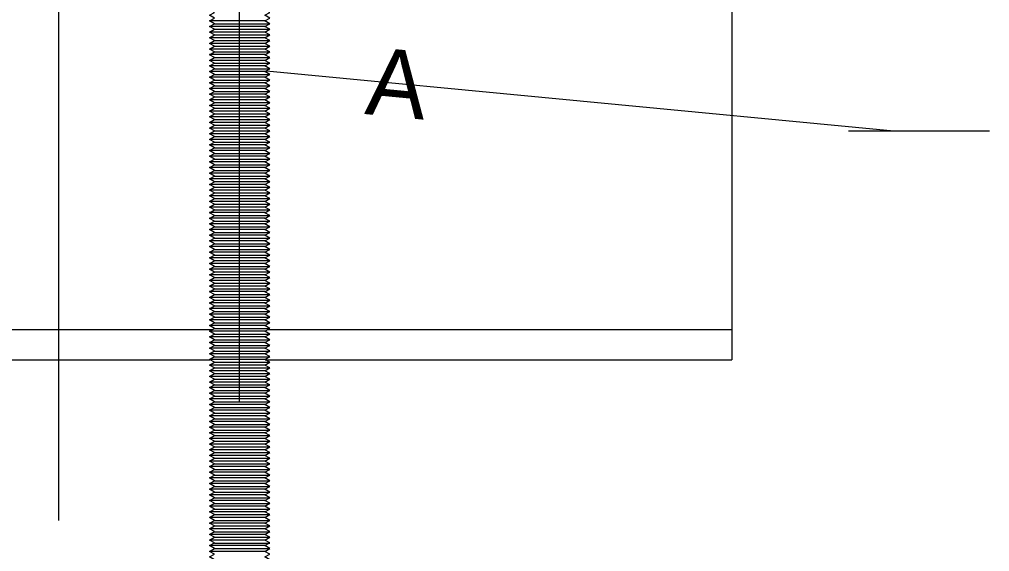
# Model space of a CAD drawing. Extents: x 1157 to 1185.5, y 1000.5 to 1021.5.
# Drawn here: x 1174.298 to 1175.661, y 1005.993 to 1006.74 of the extents above; entities that cross this region are included whole.
import ezdxf

# ---------------------------------------------------------------- set-up
doc = ezdxf.new("R2010")
doc.units = 0
for name, color, linetype in [('01-Slab', 7, 'Continuous'), ('03-Dimensions', 7, 'Continuous'), ('06-CenterLine', 7, 'Continuous'), ('31-Program-Titles', 7, 'Continuous')]:
    doc.layers.add(name, color=color, linetype=linetype)

msp = doc.modelspace()

# ---------------------------------------------------------------- linework, layer by layer
at = {"layer": '01-Slab'}
for p, q in [((1175.2988, 1006.9818), (1175.2988, 1006.2623)), ((1173.2601, 1006.3047), (1174.5697, 1006.3047)), ((1174.6475, 1006.3047), (1175.2988, 1006.3047)), ((1173.2601, 1006.2623), (1174.5659, 1006.2623)), ((1174.6436, 1006.2623), (1175.2988, 1006.2623))]:
    msp.add_line(p, q, dxfattribs=at)
at = {"layer": '03-Dimensions'}
for p, q in [((1174.3537, 1006.0368), (1174.3537, 1007.35)), ((1174.6433, 1006.7379), (1174.5654, 1006.7379)), ((1174.6433, 1006.7299), (1174.5654, 1006.7299)), ((1174.5723, 1006.7339), (1174.6501, 1006.7339)), ((1174.6433, 1006.7221), (1174.5654, 1006.7221)), ((1174.6433, 1006.7141), (1174.5654, 1006.7141)), ((1174.5723, 1006.726), (1174.6501, 1006.726)), ((1174.5723, 1006.7181), (1174.6501, 1006.7181)), ((1174.6433, 1006.7063), (1174.5654, 1006.7063)), ((1174.5723, 1006.7102), (1174.6501, 1006.7102)), ((1174.5723, 1006.7023), (1174.6501, 1006.7023)), ((1174.6433, 1006.6983), (1174.5654, 1006.6983)), ((1174.6433, 1006.6904), (1174.5654, 1006.6904)), ((1174.5723, 1006.6943), (1174.6501, 1006.6943)), ((1174.5723, 1006.6864), (1174.6501, 1006.6864)), ((1174.6433, 1006.6824), (1174.5654, 1006.6824)), ((1174.6433, 1006.6746), (1174.5654, 1006.6746)), ((1174.5723, 1006.6785), (1174.6501, 1006.6785)), ((1174.6433, 1006.6666), (1174.5654, 1006.6666)), ((1174.6433, 1006.6588), (1174.5654, 1006.6588)), ((1174.5723, 1006.6706), (1174.6501, 1006.6706)), ((1174.5723, 1006.6627), (1174.6501, 1006.6627)), ((1174.6454, 1006.6678), (1175.5264, 1006.5833)), ((1174.6433, 1006.6508), (1174.5654, 1006.6508)), ((1174.5723, 1006.6548), (1174.6501, 1006.6548)), ((1174.5723, 1006.6468), (1174.6501, 1006.6468)), ((1174.6433, 1006.6429), (1174.5654, 1006.6429)), ((1174.6433, 1006.6349), (1174.5654, 1006.6349)), ((1174.5723, 1006.6389), (1174.6501, 1006.6389)), ((1174.6433, 1006.6271), (1174.5654, 1006.6271)), ((1174.6433, 1006.6191), (1174.5654, 1006.6191)), ((1174.5723, 1006.631), (1174.6501, 1006.631)), ((1174.5723, 1006.6231), (1174.6501, 1006.6231)), ((1174.6433, 1006.6112), (1174.5654, 1006.6112)), ((1174.5723, 1006.6151), (1174.6501, 1006.6151)), ((1174.5723, 1006.6072), (1174.6501, 1006.6072)), ((1174.6433, 1006.6032), (1174.5654, 1006.6032)), ((1174.6433, 1006.5953), (1174.5654, 1006.5953)), ((1174.5723, 1006.5993), (1174.6501, 1006.5993)), ((1174.5723, 1006.5913), (1174.6501, 1006.5913)), ((1174.6433, 1006.5873), (1174.5654, 1006.5873)), ((1174.6433, 1006.5795), (1174.5654, 1006.5795)), ((1174.5723, 1006.5834), (1174.6501, 1006.5834)), ((1175.4628, 1006.5833), (1175.661, 1006.5833)), ((1174.6433, 1006.5715), (1174.5654, 1006.5715)), ((1174.6433, 1006.5637), (1174.5654, 1006.5637)), ((1174.5723, 1006.5755), (1174.6501, 1006.5755)), ((1174.5723, 1006.5676), (1174.6501, 1006.5676)), ((1174.6433, 1006.5557), (1174.5654, 1006.5557)), ((1174.5723, 1006.5597), (1174.6501, 1006.5597)), ((1174.5723, 1006.5518), (1174.6501, 1006.5518)), ((1174.6433, 1006.5478), (1174.5654, 1006.5478)), ((1174.6433, 1006.5398), (1174.5654, 1006.5398)), ((1174.5723, 1006.5438), (1174.6501, 1006.5438)), ((1174.6433, 1006.532), (1174.5654, 1006.532)), ((1174.6433, 1006.524), (1174.5654, 1006.524)), ((1174.5723, 1006.5359), (1174.6501, 1006.5359)), ((1174.5723, 1006.528), (1174.6501, 1006.528)), ((1174.6433, 1006.5162), (1174.5654, 1006.5162)), ((1174.5723, 1006.5201), (1174.6501, 1006.5201)), ((1174.5723, 1006.5122), (1174.6501, 1006.5122)), ((1174.6433, 1006.5082), (1174.5654, 1006.5082)), ((1174.6433, 1006.5003), (1174.5654, 1006.5003)), ((1174.5723, 1006.5043), (1174.6501, 1006.5043)), ((1174.5723, 1006.4963), (1174.6501, 1006.4963)), ((1174.6433, 1006.4923), (1174.5654, 1006.4923)), ((1174.6433, 1006.4845), (1174.5654, 1006.4845)), ((1174.5723, 1006.4884), (1174.6501, 1006.4884)), ((1174.6433, 1006.4765), (1174.5654, 1006.4765)), ((1174.6433, 1006.4687), (1174.5654, 1006.4687)), ((1174.5723, 1006.4805), (1174.6501, 1006.4805)), ((1174.5723, 1006.4726), (1174.6501, 1006.4726)), ((1174.6433, 1006.4608), (1174.5654, 1006.4608)), ((1174.5723, 1006.4647), (1174.6501, 1006.4647)), ((1174.5723, 1006.4567), (1174.6501, 1006.4567)), ((1174.6433, 1006.4528), (1174.5654, 1006.4528)), ((1174.6433, 1006.4448), (1174.5654, 1006.4448)), ((1174.5723, 1006.4488), (1174.6501, 1006.4488)), ((1174.5723, 1006.4408), (1174.6501, 1006.4408)), ((1174.6433, 1006.4369), (1174.5654, 1006.4369)), ((1174.6433, 1006.429), (1174.5654, 1006.429)), ((1174.5723, 1006.4329), (1174.6501, 1006.4329)), ((1174.6433, 1006.4211), (1174.5654, 1006.4211)), ((1174.5723, 1006.425), (1174.6501, 1006.425)), ((1174.5723, 1006.4171), (1174.6501, 1006.4171)), ((1174.6433, 1006.4132), (1174.5654, 1006.4132)), ((1174.6433, 1006.4053), (1174.5654, 1006.4053)), ((1174.5723, 1006.4092), (1174.6501, 1006.4092)), ((1174.5723, 1006.4013), (1174.6501, 1006.4013)), ((1174.6433, 1006.3973), (1174.5654, 1006.3973)), ((1174.6433, 1006.3894), (1174.5654, 1006.3894)), ((1174.5723, 1006.3933), (1174.6501, 1006.3933)), ((1174.6433, 1006.3815), (1174.5654, 1006.3815)), ((1174.6433, 1006.3736), (1174.5654, 1006.3736)), ((1174.5723, 1006.3854), (1174.6501, 1006.3854)), ((1174.5723, 1006.3775), (1174.6501, 1006.3775)), ((1174.6433, 1006.3657), (1174.5654, 1006.3657)), ((1174.5723, 1006.3696), (1174.6501, 1006.3696)), ((1174.5723, 1006.3617), (1174.6501, 1006.3617)), ((1174.6433, 1006.3578), (1174.5654, 1006.3578)), ((1174.6433, 1006.3498), (1174.5654, 1006.3498)), ((1174.5723, 1006.3538), (1174.6501, 1006.3538)), ((1174.5723, 1006.3458), (1174.6501, 1006.3458)), ((1174.6433, 1006.3419), (1174.5654, 1006.3419)), ((1174.6433, 1006.334), (1174.5654, 1006.334)), ((1174.5723, 1006.3379), (1174.6501, 1006.3379)), ((1174.6433, 1006.326), (1174.5654, 1006.326)), ((1174.5723, 1006.3299), (1174.6501, 1006.3299)), ((1174.5723, 1006.322), (1174.6501, 1006.322)), ((1174.6433, 1006.3181), (1174.5654, 1006.3181)), ((1174.6433, 1006.3102), (1174.5654, 1006.3102)), ((1174.5723, 1006.3141), (1174.6501, 1006.3141)), ((1174.5723, 1006.3062), (1174.6501, 1006.3062)), ((1174.6433, 1006.3023), (1174.5654, 1006.3023)), ((1174.6433, 1006.2943), (1174.5654, 1006.2943)), ((1174.5723, 1006.2983), (1174.6501, 1006.2983)), ((1174.6433, 1006.2864), (1174.5654, 1006.2864)), ((1174.6433, 1006.2784), (1174.5654, 1006.2784)), ((1174.5723, 1006.2903), (1174.6501, 1006.2903)), ((1174.5723, 1006.2823), (1174.6501, 1006.2823)), ((1174.6433, 1006.2705), (1174.5654, 1006.2705)), ((1174.5723, 1006.2744), (1174.6501, 1006.2744)), ((1174.5723, 1006.2665), (1174.6501, 1006.2665)), ((1174.6433, 1006.2626), (1174.5654, 1006.2626)), ((1174.6433, 1006.2548), (1174.5654, 1006.2548)), ((1174.5723, 1006.2586), (1174.6501, 1006.2586)), ((1174.5723, 1006.2508), (1174.6501, 1006.2508)), ((1174.6433, 1006.2468), (1174.5654, 1006.2468)), ((1174.6433, 1006.2388), (1174.5654, 1006.2388)), ((1174.5723, 1006.2427), (1174.6501, 1006.2427)), ((1174.6433, 1006.2308), (1174.5654, 1006.2308)), ((1174.6433, 1006.2231), (1174.5654, 1006.2231)), ((1174.5723, 1006.2348), (1174.6501, 1006.2348)), ((1174.5723, 1006.2268), (1174.6501, 1006.2268)), ((1174.6433, 1006.2152), (1174.5654, 1006.2152)), ((1174.5723, 1006.2191), (1174.6501, 1006.2191)), ((1174.5723, 1006.2112), (1174.6501, 1006.2112)), ((1174.6433, 1006.2073), (1174.5654, 1006.2073)), ((1174.6433, 1006.1993), (1174.5654, 1006.1993)), ((1174.5723, 1006.2032), (1174.6501, 1006.2032)), ((1174.6433, 1006.1913), (1174.5654, 1006.1913)), ((1174.6433, 1006.1833), (1174.5654, 1006.1833)), ((1174.5723, 1006.1953), (1174.6501, 1006.1953)), ((1174.5723, 1006.1873), (1174.6501, 1006.1873)), ((1174.6433, 1006.1754), (1174.5654, 1006.1754)), ((1174.5723, 1006.1793), (1174.6501, 1006.1793)), ((1174.5723, 1006.1714), (1174.6501, 1006.1714)), ((1174.6433, 1006.1676), (1174.5654, 1006.1676)), ((1174.6433, 1006.1598), (1174.5654, 1006.1598)), ((1174.5723, 1006.1636), (1174.6501, 1006.1636)), ((1174.5723, 1006.1558), (1174.6501, 1006.1558)), ((1174.6433, 1006.1518), (1174.5654, 1006.1518)), ((1174.6433, 1006.1438), (1174.5654, 1006.1438)), ((1174.5723, 1006.1477), (1174.6501, 1006.1477)), ((1174.6433, 1006.1358), (1174.5654, 1006.1358)), ((1174.6433, 1006.1279), (1174.5654, 1006.1279)), ((1174.5723, 1006.1398), (1174.6501, 1006.1398)), ((1174.5723, 1006.1318), (1174.6501, 1006.1318)), ((1174.6433, 1006.1199), (1174.5654, 1006.1199)), ((1174.5723, 1006.1239), (1174.6501, 1006.1239)), ((1174.5723, 1006.1159), (1174.6501, 1006.1159)), ((1174.6433, 1006.1122), (1174.5654, 1006.1122)), ((1174.6433, 1006.1043), (1174.5654, 1006.1043)), ((1174.5723, 1006.1082), (1174.6501, 1006.1082)), ((1174.5723, 1006.1003), (1174.6501, 1006.1003)), ((1174.6433, 1006.0963), (1174.5654, 1006.0963)), ((1174.6433, 1006.0883), (1174.5654, 1006.0883)), ((1174.5723, 1006.0923), (1174.6501, 1006.0923)), ((1174.6433, 1006.0804), (1174.5654, 1006.0804)), ((1174.5723, 1006.0843), (1174.6501, 1006.0843)), ((1174.5723, 1006.0764), (1174.6501, 1006.0764)), ((1174.6433, 1006.0724), (1174.5654, 1006.0724)), ((1174.6433, 1006.0645), (1174.5654, 1006.0645)), ((1174.5723, 1006.0684), (1174.6501, 1006.0684)), ((1174.5723, 1006.0605), (1174.6501, 1006.0605)), ((1174.6433, 1006.0567), (1174.5654, 1006.0567)), ((1174.6433, 1006.0488), (1174.5654, 1006.0488)), ((1174.5723, 1006.0527), (1174.6501, 1006.0527)), ((1174.6433, 1006.0408), (1174.5654, 1006.0408)), ((1174.6433, 1006.0329), (1174.5654, 1006.0329)), ((1174.5723, 1006.0448), (1174.6501, 1006.0448)), ((1174.5723, 1006.0368), (1174.6501, 1006.0368)), ((1174.6433, 1006.0249), (1174.5654, 1006.0249)), ((1174.5723, 1006.0289), (1174.6501, 1006.0289)), ((1174.5723, 1006.0209), (1174.6501, 1006.0209)), ((1174.6433, 1006.017), (1174.5654, 1006.017)), ((1174.6433, 1006.009), (1174.5654, 1006.009)), ((1174.5723, 1006.013), (1174.6501, 1006.013)), ((1174.5723, 1006.005), (1174.6501, 1006.005)), ((1174.6433, 1006.0013), (1174.5654, 1006.0013)), ((1174.6433, 1005.9933), (1174.5654, 1005.9933)), ((1174.5723, 1005.9973), (1174.6501, 1005.9973))]:
    msp.add_line(p, q, dxfattribs=at)
at = {"layer": '06-CenterLine'}
msp.add_line((1174.6077, 1006.2038), (1174.6077, 1007.35), dxfattribs=at)
at = {"layer": '31-Program-Titles'}
for points in [[(1174.5654, 1006.7379), (1174.5723, 1006.7418), (1174.5654, 1006.7458), (1174.5723, 1006.7498), (1174.5654, 1006.7538), (1174.5723, 1006.7577), (1174.5654, 1006.7616), (1174.5723, 1006.7656), (1174.5654, 1006.7696), (1174.5723, 1006.7736), (1174.5654, 1006.7775), (1174.5723, 1006.7814), (1174.5654, 1006.7854), (1174.5723, 1006.7894), (1174.5654, 1006.7933), (1174.5723, 1006.7973), (1174.5654, 1006.8013), (1174.5723, 1006.8053), (1174.5654, 1006.8092)], [(1174.6433, 1006.7379), (1174.6501, 1006.7418), (1174.6433, 1006.7458), (1174.6501, 1006.7498), (1174.6433, 1006.7538), (1174.6501, 1006.7577), (1174.6433, 1006.7616), (1174.6501, 1006.7656), (1174.6433, 1006.7696), (1174.6501, 1006.7736), (1174.6433, 1006.7775), (1174.6501, 1006.7814), (1174.6433, 1006.7854), (1174.6501, 1006.7894), (1174.6433, 1006.7933), (1174.6501, 1006.7973), (1174.6433, 1006.8013), (1174.6501, 1006.8053), (1174.6433, 1006.8092)], [(1174.5654, 1006.6666), (1174.5723, 1006.6705), (1174.5654, 1006.6745), (1174.5723, 1006.6785), (1174.5654, 1006.6824), (1174.5723, 1006.6863), (1174.5654, 1006.6903), (1174.5723, 1006.6943), (1174.5654, 1006.6983), (1174.5723, 1006.7023), (1174.5654, 1006.7063), (1174.5723, 1006.7102), (1174.5654, 1006.7141), (1174.5723, 1006.7181), (1174.5654, 1006.7221), (1174.5723, 1006.726), (1174.5654, 1006.7299), (1174.5723, 1006.7339), (1174.5654, 1006.7379)], [(1174.6433, 1006.6666), (1174.6501, 1006.6705), (1174.6433, 1006.6745), (1174.6501, 1006.6785), (1174.6433, 1006.6824), (1174.6501, 1006.6863), (1174.6433, 1006.6903), (1174.6501, 1006.6943), (1174.6433, 1006.6983), (1174.6501, 1006.7023), (1174.6433, 1006.7063), (1174.6501, 1006.7102), (1174.6433, 1006.7141), (1174.6501, 1006.7181), (1174.6433, 1006.7221), (1174.6501, 1006.726), (1174.6433, 1006.7299), (1174.6501, 1006.7339), (1174.6433, 1006.7379)], [(1174.5654, 1006.5953), (1174.5723, 1006.5993), (1174.5654, 1006.6032), (1174.5723, 1006.6072), (1174.5654, 1006.6112), (1174.5723, 1006.6151), (1174.5654, 1006.619), (1174.5723, 1006.623), (1174.5654, 1006.627), (1174.5723, 1006.631), (1174.5654, 1006.6349), (1174.5723, 1006.6388), (1174.5654, 1006.6428), (1174.5723, 1006.6468), (1174.5654, 1006.6508), (1174.5723, 1006.6547), (1174.5654, 1006.6587), (1174.5723, 1006.6627), (1174.5654, 1006.6666)], [(1174.6433, 1006.5953), (1174.6501, 1006.5993), (1174.6433, 1006.6032), (1174.6501, 1006.6072), (1174.6433, 1006.6112), (1174.6501, 1006.6151), (1174.6433, 1006.619), (1174.6501, 1006.623), (1174.6433, 1006.627), (1174.6501, 1006.631), (1174.6433, 1006.6349), (1174.6501, 1006.6388), (1174.6433, 1006.6428), (1174.6501, 1006.6468), (1174.6433, 1006.6508), (1174.6501, 1006.6547), (1174.6433, 1006.6587), (1174.6501, 1006.6627), (1174.6433, 1006.6666)], [(1174.5654, 1006.524), (1174.5723, 1006.5279), (1174.5654, 1006.5319), (1174.5723, 1006.5359), (1174.5654, 1006.5398), (1174.5723, 1006.5438), (1174.5654, 1006.5478), (1174.5723, 1006.5518), (1174.5654, 1006.5557), (1174.5723, 1006.5597), (1174.5654, 1006.5637), (1174.5723, 1006.5676), (1174.5654, 1006.5715), (1174.5723, 1006.5755), (1174.5654, 1006.5795), (1174.5723, 1006.5834), (1174.5654, 1006.5873), (1174.5723, 1006.5913), (1174.5654, 1006.5953)], [(1174.6433, 1006.524), (1174.6501, 1006.5279), (1174.6433, 1006.5319), (1174.6501, 1006.5359), (1174.6433, 1006.5398), (1174.6501, 1006.5438), (1174.6433, 1006.5478), (1174.6501, 1006.5518), (1174.6433, 1006.5557), (1174.6501, 1006.5597), (1174.6433, 1006.5637), (1174.6501, 1006.5676), (1174.6433, 1006.5715), (1174.6501, 1006.5755), (1174.6433, 1006.5795), (1174.6501, 1006.5834), (1174.6433, 1006.5873), (1174.6501, 1006.5913), (1174.6433, 1006.5953)], [(1174.5654, 1006.4528), (1174.5723, 1006.4567), (1174.5654, 1006.4606), (1174.5723, 1006.4646), (1174.5654, 1006.4686), (1174.5723, 1006.4725), (1174.5654, 1006.4764), (1174.5723, 1006.4804), (1174.5654, 1006.4844), (1174.5723, 1006.4884), (1174.5654, 1006.4923), (1174.5723, 1006.4963), (1174.5654, 1006.5003), (1174.5723, 1006.5043), (1174.5654, 1006.5082), (1174.5723, 1006.5121), (1174.5654, 1006.5161), (1174.5723, 1006.5201), (1174.5654, 1006.524)], [(1174.6433, 1006.4528), (1174.6501, 1006.4567), (1174.6433, 1006.4606), (1174.6501, 1006.4646), (1174.6433, 1006.4686), (1174.6501, 1006.4725), (1174.6433, 1006.4764), (1174.6501, 1006.4804), (1174.6433, 1006.4844), (1174.6501, 1006.4884), (1174.6433, 1006.4923), (1174.6501, 1006.4963), (1174.6433, 1006.5003), (1174.6501, 1006.5043), (1174.6433, 1006.5082), (1174.6501, 1006.5121), (1174.6433, 1006.5161), (1174.6501, 1006.5201), (1174.6433, 1006.524)], [(1174.5654, 1006.3815), (1174.5723, 1006.3853), (1174.5654, 1006.3893), (1174.5723, 1006.3933), (1174.5654, 1006.3973), (1174.5723, 1006.4012), (1174.5654, 1006.4052), (1174.5723, 1006.4092), (1174.5654, 1006.4132), (1174.5723, 1006.4171), (1174.5654, 1006.4211), (1174.5723, 1006.425), (1174.5654, 1006.429), (1174.5723, 1006.4329), (1174.5654, 1006.4369), (1174.5723, 1006.4408), (1174.5654, 1006.4448), (1174.5723, 1006.4488), (1174.5654, 1006.4528)], [(1174.6433, 1006.3815), (1174.6501, 1006.3853), (1174.6433, 1006.3893), (1174.6501, 1006.3933), (1174.6433, 1006.3973), (1174.6501, 1006.4012), (1174.6433, 1006.4052), (1174.6501, 1006.4092), (1174.6433, 1006.4132), (1174.6501, 1006.4171), (1174.6433, 1006.4211), (1174.6501, 1006.425), (1174.6433, 1006.429), (1174.6501, 1006.4329), (1174.6433, 1006.4369), (1174.6501, 1006.4408), (1174.6433, 1006.4448), (1174.6501, 1006.4488), (1174.6433, 1006.4528)], [(1174.5654, 1006.3102), (1174.5723, 1006.3141), (1174.5654, 1006.3181), (1174.5723, 1006.322), (1174.5654, 1006.326), (1174.5723, 1006.3299), (1174.5654, 1006.3339), (1174.5723, 1006.3378), (1174.5654, 1006.3418), (1174.5723, 1006.3458), (1174.5654, 1006.3498), (1174.5723, 1006.3537), (1174.5654, 1006.3577), (1174.5723, 1006.3617), (1174.5654, 1006.3657), (1174.5723, 1006.3695), (1174.5654, 1006.3735), (1174.5723, 1006.3775), (1174.5654, 1006.3815)], [(1174.6433, 1006.3102), (1174.6501, 1006.3141), (1174.6433, 1006.3181), (1174.6501, 1006.322), (1174.6433, 1006.326), (1174.6501, 1006.3299), (1174.6433, 1006.3339), (1174.6501, 1006.3378), (1174.6433, 1006.3418), (1174.6501, 1006.3458), (1174.6433, 1006.3498), (1174.6501, 1006.3537), (1174.6433, 1006.3577), (1174.6501, 1006.3617), (1174.6433, 1006.3657), (1174.6501, 1006.3695), (1174.6433, 1006.3735), (1174.6501, 1006.3775), (1174.6433, 1006.3815)], [(1174.5654, 1006.2389), (1174.5723, 1006.2428), (1174.5654, 1006.2468), (1174.5723, 1006.2508), (1174.5654, 1006.2548), (1174.5723, 1006.2586), (1174.5654, 1006.2626), (1174.5723, 1006.2666), (1174.5654, 1006.2706), (1174.5723, 1006.2745), (1174.5654, 1006.2785), (1174.5723, 1006.2824), (1174.5654, 1006.2864), (1174.5723, 1006.2903), (1174.5654, 1006.2943), (1174.5723, 1006.2983), (1174.5654, 1006.3023), (1174.5723, 1006.3062), (1174.5654, 1006.3102)], [(1174.6433, 1006.2389), (1174.6501, 1006.2428), (1174.6433, 1006.2468), (1174.6501, 1006.2508), (1174.6433, 1006.2548), (1174.6501, 1006.2586), (1174.6433, 1006.2626), (1174.6501, 1006.2666), (1174.6433, 1006.2706), (1174.6501, 1006.2745), (1174.6433, 1006.2785), (1174.6501, 1006.2824), (1174.6433, 1006.2864), (1174.6501, 1006.2903), (1174.6433, 1006.2943), (1174.6501, 1006.2983), (1174.6433, 1006.3023), (1174.6501, 1006.3062), (1174.6433, 1006.3102)], [(1174.5654, 1006.1676), (1174.5723, 1006.1715), (1174.5654, 1006.1755), (1174.5723, 1006.1794), (1174.5654, 1006.1834), (1174.5723, 1006.1873), (1174.5654, 1006.1913), (1174.5723, 1006.1953), (1174.5654, 1006.1993), (1174.5723, 1006.2033), (1174.5654, 1006.2073), (1174.5723, 1006.2111), (1174.5654, 1006.2151), (1174.5723, 1006.2191), (1174.5654, 1006.2231), (1174.5723, 1006.2269), (1174.5654, 1006.2309), (1174.5723, 1006.2349), (1174.5654, 1006.2389)], [(1174.6433, 1006.1676), (1174.6501, 1006.1715), (1174.6433, 1006.1755), (1174.6501, 1006.1794), (1174.6433, 1006.1834), (1174.6501, 1006.1873), (1174.6433, 1006.1913), (1174.6501, 1006.1953), (1174.6433, 1006.1993), (1174.6501, 1006.2033), (1174.6433, 1006.2073), (1174.6501, 1006.2111), (1174.6433, 1006.2151), (1174.6501, 1006.2191), (1174.6433, 1006.2231), (1174.6501, 1006.2269), (1174.6433, 1006.2309), (1174.6501, 1006.2349), (1174.6433, 1006.2389)], [(1174.5654, 1006.0963), (1174.5723, 1006.1002), (1174.5654, 1006.1042), (1174.5723, 1006.1082), (1174.5654, 1006.1122), (1174.5723, 1006.116), (1174.5654, 1006.12), (1174.5723, 1006.124), (1174.5654, 1006.128), (1174.5723, 1006.1319), (1174.5654, 1006.1359), (1174.5723, 1006.1398), (1174.5654, 1006.1438), (1174.5723, 1006.1478), (1174.5654, 1006.1518), (1174.5723, 1006.1557), (1174.5654, 1006.1597), (1174.5723, 1006.1636), (1174.5654, 1006.1676)], [(1174.6433, 1006.0963), (1174.6501, 1006.1002), (1174.6433, 1006.1042), (1174.6501, 1006.1082), (1174.6433, 1006.1122), (1174.6501, 1006.116), (1174.6433, 1006.12), (1174.6501, 1006.124), (1174.6433, 1006.128), (1174.6501, 1006.1319), (1174.6433, 1006.1359), (1174.6501, 1006.1398), (1174.6433, 1006.1438), (1174.6501, 1006.1478), (1174.6433, 1006.1518), (1174.6501, 1006.1557), (1174.6433, 1006.1597), (1174.6501, 1006.1636), (1174.6433, 1006.1676)], [(1174.5654, 1006.025), (1174.5723, 1006.0289), (1174.5654, 1006.0329), (1174.5723, 1006.0368), (1174.5654, 1006.0408), (1174.5723, 1006.0448), (1174.5654, 1006.0488), (1174.5723, 1006.0527), (1174.5654, 1006.0567), (1174.5723, 1006.0607), (1174.5654, 1006.0647), (1174.5723, 1006.0685), (1174.5654, 1006.0725), (1174.5723, 1006.0765), (1174.5654, 1006.0805), (1174.5723, 1006.0843), (1174.5654, 1006.0883), (1174.5723, 1006.0923), (1174.5654, 1006.0963)], [(1174.6433, 1006.025), (1174.6501, 1006.0289), (1174.6433, 1006.0329), (1174.6501, 1006.0368), (1174.6433, 1006.0408), (1174.6501, 1006.0448), (1174.6433, 1006.0488), (1174.6501, 1006.0527), (1174.6433, 1006.0567), (1174.6501, 1006.0607), (1174.6433, 1006.0647), (1174.6501, 1006.0685), (1174.6433, 1006.0725), (1174.6501, 1006.0765), (1174.6433, 1006.0805), (1174.6501, 1006.0843), (1174.6433, 1006.0883), (1174.6501, 1006.0923), (1174.6433, 1006.0963)], [(1174.5654, 1005.9538), (1174.5723, 1005.9576), (1174.5654, 1005.9616), (1174.5723, 1005.9656), (1174.5654, 1005.9696), (1174.5723, 1005.9734), (1174.5654, 1005.9774), (1174.5723, 1005.9814), (1174.5654, 1005.9854), (1174.5723, 1005.9893), (1174.5654, 1005.9933), (1174.5723, 1005.9973), (1174.5654, 1006.0013), (1174.5723, 1006.0052), (1174.5654, 1006.0092), (1174.5723, 1006.0131), (1174.5654, 1006.0171), (1174.5723, 1006.021), (1174.5654, 1006.025)], [(1174.6433, 1005.9538), (1174.6501, 1005.9576), (1174.6433, 1005.9616), (1174.6501, 1005.9656), (1174.6433, 1005.9696), (1174.6501, 1005.9734), (1174.6433, 1005.9774), (1174.6501, 1005.9814), (1174.6433, 1005.9854), (1174.6501, 1005.9893), (1174.6433, 1005.9933), (1174.6501, 1005.9973), (1174.6433, 1006.0013), (1174.6501, 1006.0052), (1174.6433, 1006.0092), (1174.6501, 1006.0131), (1174.6433, 1006.0171), (1174.6501, 1006.021), (1174.6433, 1006.025)]]:
    msp.add_lwpolyline(points, dxfattribs=at)

# ---------------------------------------------------------------- texts
at = {"layer": '03-Dimensions'}
msp.add_text('A', height=0.0947, rotation=354.5216, dxfattribs=at).set_placement((1174.7823, 1006.6072))

doc.saveas('drawing.dxf')
